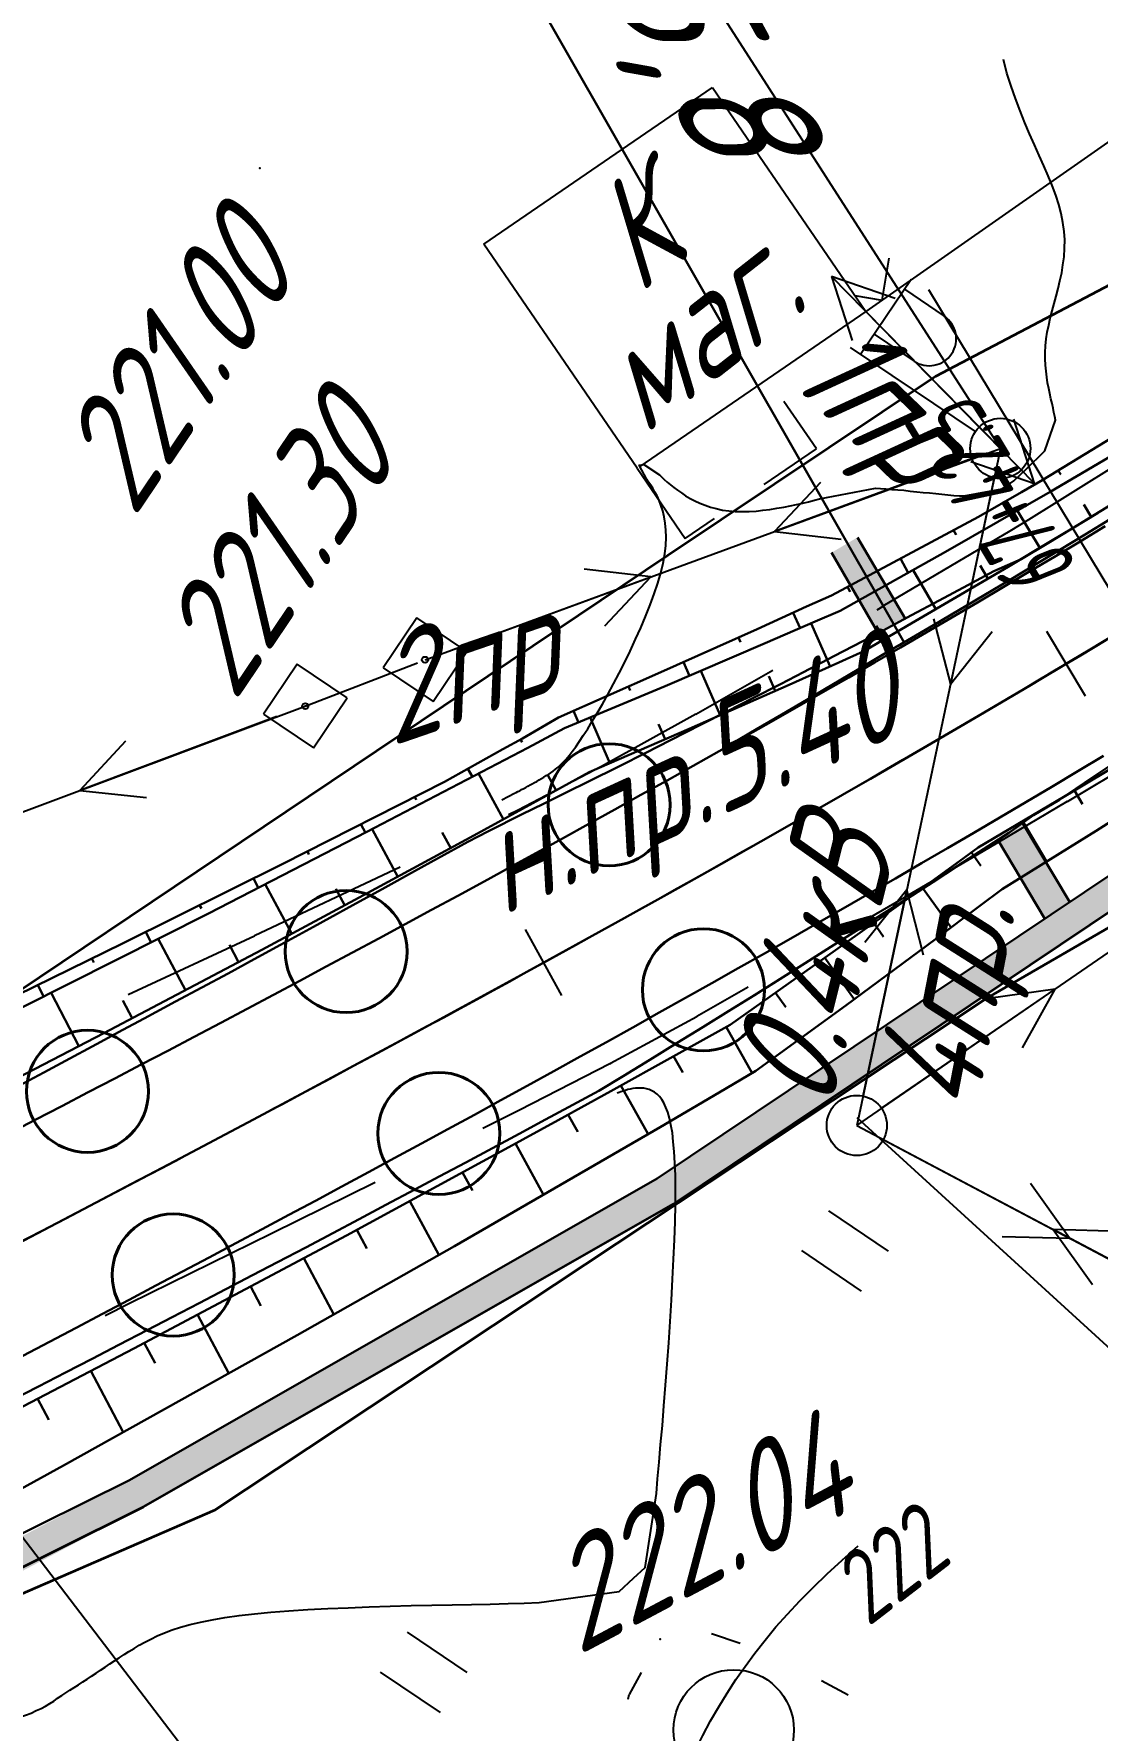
# Model space of a CAD drawing. Header units: millimetres. Extents: x -698 to 8131, y -704 to 4503.
# Drawn here: x 4900.4 to 4935.8, y 3488.2 to 3544.6 of the extents above; entities that cross this region are included whole.
import ezdxf
from ezdxf import colors
from ezdxf.entities.mleader import LeaderData, LeaderLine
from ezdxf.math import Vec2, Vec3

# ---------------------------------------------------------------- set-up
doc = ezdxf.new("R2010")
doc.units = ezdxf.units.MM
doc.linetypes.add('CONTI', pattern=[0])
doc.linetypes.add('DASHED', pattern=[0.75, 0.5, -0.25])
for name, color, linetype, lineweight in [('10', 1, 'Continuous', 35), ('КОПИЯ_ОСЬ_13_ОТКОСЫ', 7, 'Continuous', 30), ('КОПИЯ_ОСЬ_ГРАНИЦЫ_ПОЛОС', 7, 'Continuous', 30), ('Огражд-перила', 1, 'ограждение2', 40), ('ОСЬ_ВЕРХ_ПОКРЫТИЯ_ГРАНИЦЫ_ПОЛОС', 7, 'Continuous', 30), ('ОСЬ_ВЕРХ_ПОКРЫТИЯ_ОСЬ', 1, 'Continuous', 30), ('Привязка', 250, 'Continuous', 35), ('Тротуар', 40, 'Continuous', 35)]:
    doc.layers.add(name, color=color, linetype=linetype, lineweight=lineweight)
for name, color, linetype in [('GOR_BDEFAULT', 212, 'CONTI'), ('NAD_MDEFAULT', 7, 'CONTI'), ('PI_OTDEFAULT', 172, 'CONTI'), ('PI_TTDEFAULT', 5, 'CONTI'), ('SIT_LDEFAULT', 7, 'CONTI'), ('USLZNDEFAULT', 7, 'CONTI'), ('ZAPSKDEFAULT', 7, 'CONTI'), ('Выноски', 250, 'Continuous'), ('ОСЬ_ВЕРХ_ПОКРЫТИЯ_ПИКЕТЫ', 1, 'Continuous'), ('ОСЬ_ВЕРХ_ПОКРЫТИЯ_РАЗБИВКА_КРИВ', 1, 'Continuous'), ('разметка', 7, 'Continuous')]:
    doc.layers.add(name, color=color, linetype=linetype)
doc.styles.add('eskd', font='isocpeui.ttf', dxfattribs={"width": 1.2})
doc.styles.add('SHRFT', font='isocpeui.ttf', dxfattribs={"width": 3.5})
doc.styles.get("Standard").update_dxf_attribs({"font": 'isocpeui.ttf'})
doc.styles.add('ГОСТ', font='isocpeui.ttf', dxfattribs={"height": 4})
doc.linetypes.add('ограждение2', pattern='A,0.25,-0.1,[132,ltypeshp.shx,S=0.1,R=0,X=-0.1,Y=0],-0.1,1', length=1.45)

# ---------------------------------------------------------------- blocks, each defined once
blk = doc.blocks.new('BL_2011')
at = {"color": 0}
for p, q in [((0, 0), (0, 2.4)), ((1.6, 0), (1.6, 2.4))]:
    blk.add_line(p, q, dxfattribs=at)
blk = doc.blocks.new('BL_2004')
at = {"color": 0}
blk.add_circle((0, 0), 2, dxfattribs=at)
blk = doc.blocks.new('BL_20')
at = {"color": 0}
blk.add_circle((0, 0), 1, dxfattribs=at)
blk = doc.blocks.new('BL_27')
at = {"color": 0}
for p, q in [((1, 1), (-1, 1)), ((-1, 1), (-1, -1)), ((1, -1), (1, 1)), ((-1, -1), (1, -1))]:
    blk.add_line(p, q, dxfattribs=at)
blk.add_circle((0, 0), 0.1, dxfattribs=at)
blk = doc.blocks.new('BL_32')
at = {"color": 0}
for p, q in [((0, 1), (0, 6)), ((0, 5.6), (3, 5.6)), ((0.8, 5.6), (0.8, 4)), ((2.6, 5.6), (2.6, 4))]:
    blk.add_line(p, q, dxfattribs=at)
blk.add_circle((0, 0), 1, dxfattribs=at)
blk.add_arc((1.7, 4), 0.9, 180, 0, dxfattribs=at)
blk = doc.blocks.new('7')
at = {"layer": 'Огражд-перила', "linetype": 'Continuous'}
blk.add_circle((0, 0), 2.028, dxfattribs=at)
blk = doc.blocks.new('*U49')
at = {"layer": 'КОПИЯ_ОСЬ_13_ОТКОСЫ'}
for points in [[(526.642, 901.999), (533.749, 905.473), (539.053, 908.112), (544.418, 910.832), (546.366, 911.911), (547.015, 912.273), (548.211, 912.97), (551.517, 914.426), (554.814, 915.903), (556.458, 916.65), (557.279, 917.025), (562.164, 919.635), (563.593, 920.453), (564.307, 920.864), (567.998, 923.109)], [(492.876, 883.889), (494.379, 884.878), (495.131, 885.37), (496.007, 885.831), (497.758, 886.746), (499.508, 887.653), (502.127, 889), (515.051, 895.615), (520.158, 898.243), (521.857, 899.121), (530.401, 903.349), (536.579, 906.462), (541.847, 909.165), (547.189, 911.96), (548.413, 912.609), (551.753, 914.011), (555.084, 915.434), (556.746, 916.153), (557.576, 916.515), (561.072, 918.473), (564.551, 920.46), (568.281, 922.652)], [(564.819, 921.173), (564.901, 921.038)], [(563.091, 920.166), (563.326, 919.756)], [(561.343, 919.196), (561.428, 919.037)], [(559.579, 918.254), (559.834, 917.776)], [(557.815, 917.311), (557.903, 917.146)], [(556.012, 916.447), (556.244, 915.936)], [(554.19, 915.622), (554.257, 915.473)], [(552.365, 914.804), (552.565, 914.356)], [(550.537, 913.992), (550.594, 913.864)], [(548.706, 913.186), (548.875, 912.802)], [(546.95, 912.236), (546.999, 912.147)], [(545.201, 911.266), (545.349, 910.997)], [(543.432, 910.332), (543.481, 910.236)], [(541.648, 909.428), (541.795, 909.138)], [(539.865, 908.524), (539.918, 908.419)], [(538.077, 907.627), (538.234, 907.311)], [(536.286, 906.736), (536.344, 906.62)], [(534.496, 905.845), (534.668, 905.499)], [(532.702, 904.961), (532.764, 904.833)], [(530.905, 904.083), (531.093, 903.698)]]:
    blk.add_lwpolyline(points, dxfattribs=at)

msp = doc.modelspace()

# ---------------------------------------------------------------- hatches: boundary and pattern name
at = {"layer": 'Тротуар', "lineweight": 30, "ltscale": 7}
for points in [[(5466.603, 3369.435), (5464.199, 3371.972), (5457.004, 3375.472), (5449.971, 3379.116), (5446.483, 3381.111), (5443.161, 3383.224), (5436.715, 3388.142), (5431.069, 3393.814), (5426.047, 3400.024), (5421.509, 3406.475), (5419.224, 3409.907), (5412.944, 3420.132), (5406.733, 3430.399), (5401.563, 3438.959), (5392.412, 3454.459), (5384.128, 3468.142), (5376.812, 3480.084), (5372.692, 3483.698), (5367.045, 3489.864), (5364.428, 3494.124), (5362.55, 3498.787), (5362.162, 3499.75), (5361.296, 3501.956), (5360.243, 3505.535), (5359.9, 3506.511), (5359.557, 3507.488), (5353.516, 3517.408), (5346.095, 3529.283), (5337.358, 3542.681), (5330.6, 3552.598), (5323.514, 3562.282), (5314.689, 3573.385), (5305.757, 3583.754), (5294.788, 3595.515), (5284.15, 3605.971), (5274.517, 3614.798), (5262.518, 3625.475), (5250.256, 3635.753), (5228.636, 3653.545), (5213.48, 3666.213), (5198.554, 3679.53), (5195.155, 3682.072), (5188.614, 3686.677), (5181.729, 3690.741), (5174.553, 3693.981), (5166.765, 3696.048), (5158.672, 3697.097), (5150.771, 3696.701), (5142.932, 3694.886), (5135.763, 3691.799), (5128.894, 3687.534), (5119.677, 3680.123), (5110.519, 3672.03), (5107.649, 3669.246), (5096.334, 3657.934), (5094.629, 3656.228), (5093.906, 3655.537), (5087.832, 3649.465), (5076.605, 3638.065), (5063.964, 3625.252), (5056.914, 3618.158), (5049.806, 3611.124), (5042.672, 3604.117), (5034.104, 3595.716), (5025.464, 3587.246), (5012.287, 3575.126), (5004.83, 3568.464), (5000.376, 3564.545), (4992.568, 3558.187), (4986.365, 3553.136), (4976.969, 3545.672), (4967.373, 3538.466), (4960.946, 3533.701), (4956.142, 3530.257), (4951.275, 3526.828), (4944.558, 3522.239), (4941.878, 3520.46), (4934.85, 3515.752), (4934.02, 3515.196), (4921.2, 3506.598), (4903.6, 3496.548), (4897.663, 3493.449), (4891.601, 3490.598), (4873.244, 3481.853), (4861.137, 3475.777), (4851.022, 3470.054), (4850.316, 3469.617), (4844.045, 3464.752), (4838.09, 3459.351), (4832.466, 3453.61), (4827.236, 3447.37), (4822.539, 3440.513), (4818.897, 3433.927), (4815.516, 3426.46), (4812.441, 3418.669), (4810.035, 3411.157), (4807.175, 3399.956), (4804.768, 3388.201), (4802.678, 3365.271), (4803.818, 3364.88), (4805.75, 3388.011), (4808.15, 3399.731), (4811.12, 3411.298), (4813.568, 3418.846), (4816.506, 3426.225), (4819.778, 3433.453), (4823.587, 3440.306), (4828.121, 3446.878), (4833.208, 3452.938), (4838.771, 3458.618), (4844.644, 3463.95), (4850.888, 3468.795), (4851.611, 3469.243), (4861.609, 3474.895), (4873.593, 3481.023), (4892.028, 3489.675), (4898.14, 3492.525), (4904.066, 3495.663), (4921.662, 3505.714), (4942.435, 3519.629), (4945.115, 3521.408), (4951.736, 3525.929), (4956.645, 3529.404), (4961.502, 3532.939), (4967.97, 3537.663), (4977.55, 3544.92), (4986.99, 3552.356), (4993.2, 3557.412), (5001.022, 3563.781), (5005.493, 3567.716), (5012.958, 3574.386), (5026.153, 3586.52), (5034.804, 3595.002), (5043.373, 3603.403), (5050.509, 3610.412), (5057.621, 3617.45), (5064.674, 3624.548), (5077.317, 3637.363), (5088.541, 3648.76), (5097.04, 3657.226), (5108.35, 3668.534), (5111.199, 3671.296), (5120.322, 3679.358), (5129.473, 3686.717), (5136.227, 3690.91), (5143.245, 3693.932), (5150.91, 3695.707), (5158.632, 3696.093), (5166.571, 3695.065), (5174.217, 3693.035), (5181.268, 3689.852), (5188.077, 3685.832), (5194.568, 3681.262), (5197.92, 3678.755), (5212.826, 3665.456), (5227.997, 3652.776), (5249.617, 3634.984), (5261.864, 3624.719), (5273.849, 3614.053), (5283.425, 3605.248), (5294.038, 3594.853), (5304.928, 3583.185), (5313.919, 3572.747), (5322.719, 3561.675), (5329.783, 3552.021), (5336.525, 3542.127), (5345.254, 3528.742), (5352.666, 3516.881), (5358.55, 3507.337), (5360.408, 3501.541), (5363.532, 3493.673), (5366.243, 3489.259), (5371.993, 3482.98), (5375.959, 3479.544), (5383.271, 3467.625), (5391.554, 3453.946), (5400.706, 3438.447), (5405.884, 3429.885), (5412.109, 3419.623), (5418.381, 3409.369), (5420.615, 3406.013), (5425.242, 3399.43), (5430.324, 3393.146), (5436.048, 3387.394), (5442.486, 3382.471), (5445.966, 3380.254), (5449.492, 3378.238), (5456.555, 3374.578), (5463.598, 3371.152), (5466.015, 3368.602), (5468.306, 3367.584), (5468.712, 3368.498)], [(4927.793, 3527.865), (4926.93, 3527.358), (4928.474, 3524.685), (4929.379, 3525.167)], [(4933.29, 3518.361), (4932.453, 3517.813), (4934.02, 3515.196), (4934.85, 3515.752)]]:
    msp.add_hatch(color=256, dxfattribs=at).paths.add_polyline_path(points)

# ---------------------------------------------------------------- linework, layer by layer
at = {"linetype": 'Continuous'}
msp.add_lwpolyline([(4945.882, 3467.47), (4956.146, 3482.688), (4927.781, 3508.581)], dxfattribs=at)
at = {"layer": '10'}
for p, q in [((4946.753, 3541.804), (4930.383, 3533.214)), ((4930.383, 3533.214), (4921.493, 3527.264)), ((4921.493, 3527.264), (4897.853, 3511.404)), ((4932.093, 3512.554), (4957.043, 3527.014)), ((4932.093, 3512.554), (4957.043, 3527.014)), ((4906.443, 3495.564), (4932.093, 3512.554)), ((4906.443, 3495.564), (4932.093, 3512.554)), ((4871.853, 3480.524), (4906.443, 3495.564)), ((4871.853, 3480.524), (4906.443, 3495.564))]:
    msp.add_line(p, q, dxfattribs=at)
msp.add_lwpolyline([(5288.323, 3621.204), (5196.433, 3695.614), (5169.553, 3711.754), (5130.953, 3711.814), (5048.293, 3630.554), (5037.593, 3620.134), (5021.953, 3603.214), (5015.973, 3598.224), (5015.013, 3599.374), (5008.903, 3593.884), (4991.233, 3578.294), (4976.993, 3565.554), (4946.753, 3541.804), (4930.383, 3533.214), (4921.493, 3527.264), (4897.853, 3511.404), (4863.383, 3496.414), (4836.513, 3479.254), (4820.223, 3465.304), (4808.053, 3449.294), (4801.113, 3435.244), (4794.223, 3410.594), (4789.103, 3384.464), (4785.093, 3347.224)], dxfattribs=at)
at = {"layer": 'GOR_BDEFAULT', "color": 212, "elevation": 222, "flags": 128}
for points in [[(4915.969, 3519.15), (4916.389, 3519.37), (4916.449, 3519.39), (4916.509, 3519.42), (4916.569, 3519.45), (4916.629, 3519.49), (4916.699, 3519.52), (4916.769, 3519.56), (4916.839, 3519.6), (4916.909, 3519.64), (4916.979, 3519.68), (4917.059, 3519.72), (4917.139, 3519.76), (4917.209, 3519.81), (4917.289, 3519.85), (4917.369, 3519.9), (4917.449, 3519.95), (4917.519, 3519.99), (4917.599, 3520.04), (4917.679, 3520.1), (4917.759, 3520.16), (4917.839, 3520.23), (4917.919, 3520.31), (4918.009, 3520.4), (4918.109, 3520.5), (4918.209, 3520.62), (4918.309, 3520.75), (4918.429, 3520.91), (4918.549, 3521.09), (4918.679, 3521.28), (4918.829, 3521.51), (4918.979, 3521.76), (4919.139, 3522.03), (4919.319, 3522.33), (4919.499, 3522.65), (4919.679, 3523), (4919.869, 3523.35), (4920.059, 3523.72), (4920.239, 3524.09), (4920.419, 3524.48), (4920.589, 3524.86), (4920.749, 3525.24), (4920.899, 3525.62), (4921.039, 3525.99), (4921.159, 3526.34), (4921.259, 3526.69), (4921.329, 3527.01), (4921.389, 3527.32), (4921.419, 3527.6), (4921.429, 3527.87), (4921.419, 3528.11), (4921.399, 3528.34), (4921.369, 3528.55), (4921.319, 3528.75), (4921.259, 3528.93), (4921.199, 3529.09), (4921.129, 3529.24), (4921.059, 3529.37), (4920.989, 3529.5), (4920.919, 3529.6), (4920.849, 3529.7), (4920.789, 3529.79), (4920.539, 3530.26), (4920.689, 3530.29), (4921.209, 3529.94), (4921.289, 3529.86), (4921.369, 3529.79), (4921.469, 3529.7), (4921.579, 3529.61), (4921.689, 3529.52), (4921.809, 3529.43), (4921.939, 3529.34), (4922.079, 3529.25), (4922.229, 3529.16), (4922.389, 3529.08), (4922.549, 3529), (4922.729, 3528.93), (4922.909, 3528.87), (4923.099, 3528.82), (4923.309, 3528.77), (4923.519, 3528.75), (4923.729, 3528.73), (4923.959, 3528.73), (4924.189, 3528.73), (4924.419, 3528.74), (4924.649, 3528.77), (4924.879, 3528.79), (4925.109, 3528.83), (4925.339, 3528.87), (4925.559, 3528.91), (4925.769, 3528.96), (4925.979, 3529), (4926.169, 3529.05), (4926.359, 3529.1), (4926.529, 3529.15), (4928.389, 3529.5), (4928.559, 3529.49), (4928.739, 3529.48), (4928.929, 3529.46), (4929.129, 3529.45), (4929.329, 3529.43), (4929.539, 3529.4), (4929.759, 3529.38), (4929.969, 3529.36), (4930.189, 3529.34), (4930.399, 3529.32), (4930.599, 3529.3), (4930.799, 3529.28), (4930.989, 3529.26), (4931.179, 3529.25), (4931.339, 3529.24), (4932.599, 3529.48), (4932.989, 3529.74), (4933.389, 3530.12), (4934.019, 3530.74), (4934.369, 3531.76), (4934.349, 3531.88), (4934.319, 3532.01), (4934.289, 3532.16), (4934.259, 3532.31), (4934.219, 3532.47), (4934.179, 3532.64), (4934.149, 3532.81), (4934.109, 3533), (4934.079, 3533.19), (4934.059, 3533.39), (4934.039, 3533.59), (4934.029, 3533.8), (4934.029, 3534.01), (4934.039, 3534.23), (4934.059, 3534.46), (4934.099, 3534.68), (4934.149, 3534.91), (4934.199, 3535.15), (4934.259, 3535.39), (4934.329, 3535.63), (4934.399, 3535.88), (4934.459, 3536.13), (4934.519, 3536.39), (4934.579, 3536.65), (4934.619, 3536.92), (4934.659, 3537.19), (4934.669, 3537.47), (4934.679, 3537.75), (4934.659, 3538.03), (4934.619, 3538.32), (4934.559, 3538.62), (4934.479, 3538.92), (4934.379, 3539.23), (4934.259, 3539.55), (4934.129, 3539.87), (4933.979, 3540.21), (4933.829, 3540.55), (4933.669, 3540.9), (4933.509, 3541.27), (4933.349, 3541.64), (4933.199, 3542.03), (4933.039, 3542.44), (4932.899, 3542.85), (4932.759, 3543.29), (4932.639, 3543.74)], [(4856.699, 3470.78), (4856.789, 3471.36), (4856.889, 3471.87), (4856.979, 3472.32), (4857.089, 3472.71), (4857.189, 3473.05), (4857.299, 3473.35), (4857.409, 3473.6), (4857.519, 3473.81), (4857.629, 3473.99), (4857.749, 3474.14), (4857.859, 3474.27), (4857.979, 3474.37), (4858.099, 3474.47), (4858.219, 3474.55), (4858.329, 3474.63), (4858.449, 3474.71), (4858.569, 3474.79), (4858.689, 3474.86), (4858.799, 3474.94), (4858.919, 3475.02), (4859.039, 3475.1), (4859.149, 3475.17), (4859.269, 3475.25), (4859.389, 3475.32), (4859.499, 3475.4), (4859.619, 3475.47), (4859.729, 3475.55), (4859.849, 3475.62), (4859.959, 3475.69), (4860.069, 3475.77), (4860.189, 3475.84), (4860.299, 3475.91), (4860.409, 3475.98), (4860.519, 3476.05), (4860.629, 3476.12), (4860.739, 3476.19), (4860.839, 3476.25), (4860.939, 3476.32), (4861.039, 3476.38), (4861.139, 3476.44), (4861.229, 3476.49), (4861.319, 3476.55), (4861.399, 3476.6), (4861.479, 3476.65), (4861.559, 3476.69), (4862.459, 3477.13), (4862.529, 3477.16), (4862.609, 3477.19), (4862.689, 3477.23), (4862.769, 3477.26), (4862.849, 3477.3), (4862.939, 3477.34), (4863.029, 3477.37), (4863.129, 3477.42), (4863.219, 3477.46), (4863.319, 3477.5), (4863.429, 3477.54), (4863.529, 3477.59), (4863.639, 3477.64), (4863.749, 3477.68), (4863.869, 3477.73), (4863.979, 3477.78), (4864.099, 3477.83), (4864.219, 3477.88), (4864.339, 3477.93), (4864.459, 3477.98), (4864.589, 3478.04), (4864.709, 3478.09), (4864.839, 3478.15), (4864.969, 3478.2), (4865.099, 3478.26), (4865.229, 3478.31), (4865.359, 3478.37), (4865.489, 3478.42), (4865.629, 3478.48), (4865.759, 3478.54), (4865.899, 3478.6), (4866.039, 3478.66), (4866.179, 3478.72), (4866.339, 3478.79), (4866.509, 3478.86), (4866.709, 3478.95), (4866.919, 3479.04), (4867.159, 3479.15), (4867.429, 3479.27), (4867.739, 3479.41), (4868.069, 3479.56), (4868.449, 3479.74), (4868.879, 3479.93), (4869.349, 3480.15), (4869.869, 3480.39), (4870.449, 3480.66), (4871.069, 3480.95), (4871.729, 3481.26), (4872.429, 3481.58), (4873.149, 3481.92), (4873.889, 3482.26), (4874.639, 3482.61), (4875.389, 3482.96), (4876.139, 3483.31), (4876.869, 3483.66), (4877.589, 3483.99), (4878.279, 3484.32), (4878.939, 3484.62), (4879.559, 3484.91), (4880.129, 3485.17), (4880.639, 3485.41), (4881.109, 3485.63), (4881.519, 3485.82), (4881.889, 3485.99), (4882.219, 3486.14), (4882.509, 3486.28), (4882.769, 3486.39), (4882.999, 3486.5), (4883.199, 3486.59), (4883.379, 3486.67), (4883.539, 3486.74), (4883.679, 3486.8), (4883.809, 3486.86), (4883.929, 3486.91), (4884.049, 3486.96), (4884.169, 3487.01), (4884.279, 3487.06), (4884.389, 3487.11), (4884.499, 3487.16), (4884.609, 3487.21), (4884.719, 3487.25), (4884.829, 3487.3), (4884.939, 3487.35), (4885.039, 3487.39), (4885.139, 3487.44), (4885.249, 3487.48), (4885.349, 3487.52), (4885.449, 3487.57), (4885.539, 3487.61), (4885.639, 3487.65), (4885.729, 3487.69), (4885.829, 3487.73), (4885.929, 3487.77), (4886.039, 3487.81), (4886.159, 3487.84), (4886.299, 3487.88), (4886.459, 3487.91), (4886.639, 3487.94), (4886.839, 3487.97), (4887.079, 3488), (4887.339, 3488.02), (4887.649, 3488.05), (4887.989, 3488.07), (4888.369, 3488.09), (4888.799, 3488.1), (4889.279, 3488.11), (4889.809, 3488.12), (4890.369, 3488.13), (4890.959, 3488.14), (4891.569, 3488.15), (4892.199, 3488.15), (4892.839, 3488.16), (4893.489, 3488.17), (4894.139, 3488.18), (4894.769, 3488.19), (4895.389, 3488.2), (4895.989, 3488.22), (4896.559, 3488.24), (4897.099, 3488.27), (4897.589, 3488.3), (4898.039, 3488.34), (4898.449, 3488.38), (4898.819, 3488.43), (4899.139, 3488.48), (4899.439, 3488.54), (4899.699, 3488.6), (4899.929, 3488.67), (4900.139, 3488.74), (4900.329, 3488.81), (4900.499, 3488.89), (4900.659, 3488.96), (4900.809, 3489.04), (4900.949, 3489.13), (4901.079, 3489.21), (4901.209, 3489.3), (4901.349, 3489.39), (4901.479, 3489.48), (4901.619, 3489.57), (4901.759, 3489.66), (4901.899, 3489.75), (4902.049, 3489.85), (4902.189, 3489.94), (4902.339, 3490.04), (4902.489, 3490.14), (4902.639, 3490.23), (4902.789, 3490.33), (4902.949, 3490.44), (4903.099, 3490.54), (4903.259, 3490.64), (4903.419, 3490.75), (4903.579, 3490.85), (4903.749, 3490.96), (4903.919, 3491.06), (4904.109, 3491.17), (4904.309, 3491.27), (4904.519, 3491.37), (4904.759, 3491.47), (4905.019, 3491.57), (4905.299, 3491.66), (4905.619, 3491.75), (4905.959, 3491.83), (4906.349, 3491.91), (4906.769, 3491.98), (4907.239, 3492.05), (4907.749, 3492.11), (4908.299, 3492.16), (4908.899, 3492.21), (4909.529, 3492.25), (4910.189, 3492.28), (4910.869, 3492.31), (4911.559, 3492.34), (4912.259, 3492.36), (4912.959, 3492.38), (4913.649, 3492.39), (4914.319, 3492.41), (4914.969, 3492.42), (4915.589, 3492.43), (4916.179, 3492.45), (4916.719, 3492.46), (4917.209, 3492.48), (4919.869, 3492.85), (4920.349, 3493.29), (4920.739, 3493.64), (4921.109, 3496.1), (4921.149, 3496.59), (4921.199, 3497.14), (4921.249, 3497.73), (4921.309, 3498.36), (4921.359, 3499.02), (4921.409, 3499.7), (4921.469, 3500.4), (4921.519, 3501.11), (4921.569, 3501.82), (4921.609, 3502.53), (4921.649, 3503.22), (4921.679, 3503.89), (4921.709, 3504.53), (4921.729, 3505.13), (4921.739, 3505.69), (4921.739, 3506.2), (4921.739, 3506.67), (4921.719, 3507.08), (4921.699, 3507.46), (4921.669, 3507.79), (4921.639, 3508.09), (4921.589, 3508.35), (4921.539, 3508.57), (4921.489, 3508.77), (4921.419, 3508.93), (4921.359, 3509.08), (4921.289, 3509.19), (4921.209, 3509.29), (4921.129, 3509.37), (4921.049, 3509.43), (4920.959, 3509.48), (4920.869, 3509.52), (4920.779, 3509.55), (4920.689, 3509.57), (4920.599, 3509.57), (4920.509, 3509.57), (4920.419, 3509.57), (4920.329, 3509.56), (4920.239, 3509.54), (4920.159, 3509.52), (4920.079, 3509.49), (4919.999, 3509.47), (4919.929, 3509.45), (4919.869, 3509.42), (4919.809, 3509.4)], [(4906.959, 3471.16), (4907.039, 3471.35), (4907.119, 3471.56), (4907.219, 3471.79), (4907.329, 3472.04), (4907.449, 3472.28), (4907.579, 3472.53), (4907.729, 3472.78), (4907.889, 3473.03), (4908.059, 3473.26), (4908.249, 3473.48), (4908.459, 3473.68), (4908.679, 3473.86), (4908.929, 3474.01), (4909.189, 3474.13), (4909.459, 3474.21), (4909.759, 3474.25), (4910.079, 3474.26), (4910.409, 3474.24), (4910.749, 3474.2), (4911.109, 3474.13), (4911.469, 3474.06), (4911.849, 3473.98), (4912.219, 3473.9), (4912.599, 3473.83), (4912.979, 3473.76), (4913.349, 3473.72), (4913.719, 3473.69), (4914.089, 3473.69), (4914.449, 3473.73), (4914.789, 3473.8), (4915.129, 3473.92), (4915.449, 3474.08), (4915.759, 3474.29), (4916.059, 3474.53), (4916.349, 3474.8), (4916.629, 3475.12), (4916.899, 3475.46), (4917.169, 3475.84), (4917.419, 3476.24), (4917.679, 3476.67), (4917.919, 3477.12), (4918.159, 3477.6), (4918.399, 3478.09), (4918.639, 3478.61), (4918.869, 3479.14), (4919.099, 3479.68), (4919.329, 3480.24), (4919.559, 3480.8), (4919.789, 3481.37), (4920.019, 3481.95), (4920.249, 3482.53), (4920.479, 3483.12), (4920.709, 3483.7), (4920.949, 3484.28), (4921.179, 3484.85), (4921.419, 3485.41), (4921.659, 3485.97), (4921.899, 3486.52), (4922.149, 3487.05), (4922.399, 3487.56), (4922.649, 3488.06), (4922.909, 3488.55), (4923.179, 3489.02), (4923.459, 3489.47), (4923.749, 3489.92), (4924.059, 3490.36), (4924.379, 3490.8), (4924.719, 3491.23), (4925.079, 3491.67), (4925.469, 3492.1), (4925.879, 3492.54), (4926.319, 3492.98), (4926.779, 3493.43), (4927.279, 3493.89), (4927.809, 3494.36)]]:
    msp.add_lwpolyline(points, dxfattribs=at)
at = {"layer": 'PI_TTDEFAULT', "color": 5}
for p in [(4907.929, 3540.13, 220.995), (4909.439, 3522.26, 221.299), (4919.579, 3510.39, 222.11), (4921.229, 3491.27, 222.038)]:
    msp.add_point(p, dxfattribs=at)
at = {"layer": 'SIT_LDEFAULT', "color": 7}
for p, q in [((4911.506, 3563.558), (4932.539, 3530.82)), ((4940.899, 3544.34), (4928.069, 3535.37)), ((4915.369, 3537.6), (4922.969, 3542.81)), ((4922.969, 3542.81), (4928.069, 3535.37)), ((4920.469, 3530.16), (4915.369, 3537.6)), ((4928.609, 3535.74), (4928.849, 3537.14)), ((4931.839, 3531.53), (4926.929, 3536.53)), ((4926.929, 3536.53), (4927.619, 3534.4)), ((4929.049, 3535.8), (4926.929, 3536.53)), ((4927.699, 3535.9), (4928.609, 3535.74)), ((4928.069, 3535.37), (4920.559, 3530.22)), ((4928.069, 3535.37), (4932.539, 3530.82)), ((4928.769, 3534.66), (4933.679, 3529.66)), ((4926.429, 3530.81), (4925.349, 3532.38)), ((4933.679, 3529.66), (4932.989, 3531.79)), ((4913.419, 3523.8), (4932.539, 3530.82)), ((4924.689, 3529.62), (4926.429, 3530.81)), ((4932.539, 3530.82), (4927.769, 3508.33)), ((4936.949, 3530.62), (4934.419, 3529.04)), ((4920.469, 3530.16), (4922.069, 3527.83)), ((4931.599, 3530.48), (4925.029, 3528.06)), ((4931.559, 3530.39), (4933.679, 3529.66)), ((4926.559, 3529.69), (4925.029, 3528.06)), ((4927.769, 3508.33), (4958.559, 3529.5)), ((4932.329, 3529.84), (4930.879, 3522.99)), ((4934.419, 3529.04), (4933.479, 3528.45)), ((4922.069, 3527.83), (4923.039, 3528.49)), ((4933.479, 3528.45), (4932.849, 3528.07)), ((4925.029, 3528.06), (4927.249, 3527.81)), ((4932.849, 3528.07), (4931.129, 3527.05)), ((4920.929, 3526.56), (4918.709, 3526.81)), ((4931.129, 3527.05), (4928.629, 3525.58)), ((4914.359, 3524.14), (4920.929, 3526.56)), ((4919.399, 3524.93), (4920.929, 3526.56)), ((4928.629, 3525.57), (4928.429, 3525.45)), ((4930.319, 3525.16), (4930.879, 3522.99)), ((4930.879, 3522.99), (4932.269, 3524.74)), ((4909.439, 3522.26), (4913.169, 3523.7)), ((4924.979, 3523.44), (4922.419, 3521.98)), ((4882.459, 3512.18), (4909.439, 3522.26)), ((4908.499, 3521.91), (4901.949, 3519.46)), ((4922.419, 3521.99), (4919.289, 3520.25)), ((4903.469, 3521.1), (4901.949, 3519.46)), ((4919.289, 3520.25), (4916.519, 3518.8)), ((4936.249, 3519.97), (4934.759, 3519.08)), ((4901.949, 3519.46), (4904.169, 3519.22)), ((4916.519, 3518.8), (4916.199, 3518.65)), ((4934.759, 3519.09), (4932.149, 3517.54)), ((4932.149, 3517.54), (4929.029, 3515.71)), ((4912.599, 3516.91), (4907.749, 3514.63)), ((4927.979, 3509.31), (4929.429, 3516.16)), ((4929.429, 3516.16), (4928.039, 3514.41)), ((4929.989, 3513.99), (4929.429, 3516.16)), ((4929.029, 3515.71), (4927.639, 3514.91)), ((4907.749, 3514.62), (4903.549, 3512.67)), ((4924.159, 3512.92), (4922.449, 3511.95)), ((4928.589, 3508.9), (4934.359, 3512.86)), ((4934.359, 3512.86), (4932.149, 3512.55)), ((4933.279, 3510.91), (4934.359, 3512.86)), ((4922.449, 3511.94), (4919.579, 3510.39)), ((4919.579, 3510.39), (4916.539, 3508.83)), ((4916.539, 3508.83), (4915.339, 3508.23)), ((4927.769, 3508.33), (4941.369, 3501.12)), ((4928.649, 3507.86), (4934.839, 3504.58)), ((4911.759, 3506.43), (4908.329, 3504.74)), ((4934.839, 3504.58), (4933.539, 3506.4)), ((4908.329, 3504.74), (4903.599, 3502.41)), ((4940.489, 3501.59), (4934.299, 3504.87)), ((4934.299, 3504.87), (4935.599, 3503.05)), ((4936.539, 3504.81), (4934.299, 3504.87)), ((4932.599, 3504.64), (4934.839, 3504.58)), ((4903.599, 3502.41), (4902.789, 3502.01)), ((4922.939, 3491.45), (4923.889, 3491.13)), ((4920.219, 3489.43), (4920.619, 3490.16)), ((4926.599, 3489.89), (4927.479, 3489.41)), ((4920.169, 3489.27), (4920.209, 3489.43))]:
    msp.add_line(p, q, dxfattribs=at)
at = {"layer": 'КОПИЯ_ОСЬ_13_ОТКОСЫ'}
for points in [[(4862.52, 3492.803), (4864.023, 3493.792), (4864.775, 3494.284), (4865.651, 3494.745), (4867.402, 3495.66), (4869.152, 3496.567), (4871.771, 3497.915), (4884.695, 3504.53), (4889.802, 3507.157), (4891.502, 3508.035), (4900.045, 3512.263), (4906.223, 3515.376), (4911.491, 3518.079), (4916.833, 3520.874), (4918.057, 3521.524), (4921.397, 3522.925), (4924.728, 3524.348), (4926.39, 3525.067), (4927.22, 3525.429), (4930.716, 3527.388), (4934.195, 3529.375), (4937.925, 3531.566)], [(4894.16, 3506.941), (4902.741, 3511.39), (4907.993, 3514.162), (4911.524, 3516.052), (4915.045, 3517.96), (4917.004, 3519.033), (4918.872, 3520.065), (4922.2, 3521.507), (4925.521, 3522.97), (4927.177, 3523.71), (4928.005, 3524.082), (4932.8, 3526.889), (4934.22, 3527.735), (4934.929, 3528.16), (4938.093, 3530.099)], [(4935.561, 3528.544), (4935.311, 3528.955)], [(4933.847, 3527.513), (4933.11, 3528.751)], [(4930.4, 3525.484), (4929.641, 3526.781)], [(4932.126, 3526.494), (4931.873, 3526.927)], [(4926.887, 3523.58), (4926.25, 3525.007)], [(4928.674, 3524.474), (4928.411, 3524.923)], [(4923.231, 3521.958), (4922.585, 3523.43)], [(4925.061, 3522.766), (4924.844, 3523.256)], [(4919.564, 3520.362), (4918.91, 3521.879)], [(4921.399, 3521.157), (4921.179, 3521.662)], [(4861.266, 3479.767), (4864.649, 3481.243), (4867.959, 3482.638), (4869.573, 3483.303), (4870.382, 3483.634), (4872.089, 3484.534), (4873.802, 3485.43), (4875.522, 3486.323), (4878.11, 3487.659), (4890.159, 3493.856), (4894.432, 3496.064), (4903.743, 3500.925), (4910.805, 3504.679), (4916.086, 3507.538), (4917.842, 3508.5), (4919.597, 3509.467), (4921.666, 3510.617), (4923.556, 3511.676), (4926.566, 3513.798), (4929.563, 3515.939), (4931.056, 3517.017), (4931.8, 3517.558), (4934.953, 3519.421), (4938.092, 3521.306)], [(4862.536, 3477.535), (4865.872, 3479.018), (4869.143, 3480.423), (4870.741, 3481.095), (4871.543, 3481.429), (4873.239, 3482.328), (4874.943, 3483.223), (4876.656, 3484.116), (4879.237, 3485.453), (4891.278, 3491.671), (4895.551, 3493.888), (4898.115, 3495.224), (4901.401, 3497.034), (4909.167, 3501.358), (4914.403, 3504.324), (4921.235, 3508.269), (4923.195, 3509.419), (4924.413, 3510.14), (4927.403, 3512.32), (4930.379, 3514.52), (4931.861, 3515.627), (4932.601, 3516.182), (4935.722, 3518.121), (4938.828, 3520.084)], [(4916.027, 3518.498), (4915.195, 3520.017)], [(4917.78, 3519.462), (4917.501, 3519.967)], [(4935.005, 3519.452), (4935.271, 3519.007)], [(4933.285, 3518.431), (4934.075, 3517.094)], [(4912.514, 3516.586), (4911.66, 3518.167)], [(4914.273, 3517.539), (4913.986, 3518.066)], [(4931.576, 3517.395), (4931.893, 3516.959)], [(4908.99, 3514.694), (4908.11, 3516.344)], [(4910.753, 3515.638), (4910.458, 3516.187)], [(4929.956, 3516.223), (4930.903, 3514.911)], [(4928.331, 3515.056), (4928.658, 3514.599)], [(4905.455, 3512.823), (4904.551, 3514.534)], [(4907.223, 3513.756), (4906.923, 3514.327)], [(4926.703, 3513.895), (4927.678, 3512.522)], [(4901.914, 3510.962), (4900.992, 3512.74)], [(4925.07, 3512.74), (4925.408, 3512.26)], [(4903.686, 3511.889), (4903.374, 3512.48)], [(4923.425, 3511.603), (4924.287, 3510.065)], [(4921.68, 3510.626), (4921.982, 3510.087)], [(4919.932, 3509.654), (4920.832, 3508.036)], [(4918.182, 3508.687), (4918.493, 3508.123)], [(4916.428, 3507.725), (4917.357, 3506.03)], [(4914.67, 3506.771), (4914.993, 3506.174)], [(4912.911, 3505.819), (4913.881, 3504.028)], [(4911.152, 3504.867), (4911.49, 3504.244)], [(4909.388, 3503.926), (4910.386, 3502.049)], [(4907.622, 3502.987), (4907.968, 3502.336)], [(4905.856, 3502.049), (4906.895, 3500.093)], [(4904.09, 3501.11), (4904.45, 3500.431)], [(4902.318, 3500.182), (4903.385, 3498.139)], [(4900.546, 3499.256), (4900.916, 3498.546)]]:
    msp.add_lwpolyline(points, dxfattribs=at)
at = {"layer": 'КОПИЯ_ОСЬ_ГРАНИЦЫ_ПОЛОС'}
msp.add_lwpolyline([(4923.589, 3521.001), (4924.431, 3521.49), (4925.272, 3521.98), (4926.111, 3522.472), (4926.95, 3522.966), (4927.788, 3523.461), (4928.624, 3523.959), (4929.469, 3524.452), (4930.314, 3524.948), (4931.157, 3525.445), (4932, 3525.944), (4932.841, 3526.445), (4933.681, 3526.948), (4934.52, 3527.453), (4935.358, 3527.959), (4936.194, 3528.468)], dxfattribs=at)
at = {"layer": 'ОСЬ_ВЕРХ_ПОКРЫТИЯ_ГРАНИЦЫ_ПОЛОС', "linetype": 'Continuous'}
for points in [[(4899.589, 3509.474), (4900.751, 3510.094), (4901.469, 3510.48), (4902.502, 3511.034), (4903.377, 3511.504), (4904.084, 3511.883), (4905.128, 3512.444), (4906.003, 3512.913), (4906.878, 3513.383), (4907.744, 3513.855), (4908.615, 3514.331), (4909.71, 3514.93), (4910.253, 3515.227), (4911.024, 3515.648), (4912.099, 3516.236), (4913.07, 3516.773), (4913.831, 3517.194), (4914.839, 3517.755), (4915.525, 3518.105), (4916.653, 3518.665), (4917.358, 3519.015), (4918.153, 3519.41), (4918.832, 3519.747), (4919.886, 3520.27), (4920.753, 3520.71), (4921.572, 3521.127), (4922.599, 3521.65), (4923.476, 3522.097), (4924.316, 3522.525), (4925.235, 3522.994), (4925.997, 3523.392), (4927.003, 3523.917), (4927.965, 3524.419), (4928.64, 3524.774), (4929.584, 3525.276), (4930.508, 3525.767), (4931.458, 3526.273), (4932.328, 3526.74), (4933.232, 3527.146), (4934.082, 3527.653), (4934.93, 3528.161), (4935.764, 3528.666)], [(4899.582, 3508.052), (4900.465, 3508.511), (4901.347, 3508.97), (4902.228, 3509.43), (4903.11, 3509.89), (4903.99, 3510.352), (4904.87, 3510.814), (4905.75, 3511.277), (4906.629, 3511.741), (4907.507, 3512.206), (4908.385, 3512.672), (4909.262, 3513.139), (4910.138, 3513.606), (4911.014, 3514.075), (4911.889, 3514.545), (4912.763, 3515.016), (4913.637, 3515.488), (4914.509, 3515.961), (4915.381, 3516.435), (4916.253, 3516.911), (4917.123, 3517.388), (4917.993, 3517.866), (4918.862, 3518.345), (4919.73, 3518.826), (4920.597, 3519.308), (4921.463, 3519.791), (4922.329, 3520.276), (4923.193, 3520.762), (4924.057, 3521.249), (4924.919, 3521.738), (4925.781, 3522.229), (4926.641, 3522.721), (4927.501, 3523.215), (4928.359, 3523.71), (4929.217, 3524.207), (4930.073, 3524.705), (4930.929, 3525.206), (4931.783, 3525.707), (4932.636, 3526.211), (4933.488, 3526.716), (4934.338, 3527.224), (4935.188, 3527.732), (4936.024, 3528.239)], [(4935.972, 3520.612), (4935.11, 3520.096), (4934.248, 3519.582), (4933.384, 3519.07), (4932.519, 3518.56), (4931.654, 3518.051), (4930.787, 3517.545), (4929.92, 3517.039), (4929.052, 3516.536), (4928.183, 3516.034), (4927.313, 3515.534), (4926.443, 3515.036), (4925.571, 3514.539), (4924.699, 3514.043), (4923.826, 3513.55), (4922.953, 3513.057), (4922.078, 3512.566), (4921.203, 3512.077), (4920.328, 3511.589), (4919.452, 3511.102), (4918.575, 3510.616), (4917.697, 3510.132), (4916.819, 3509.649), (4915.941, 3509.168), (4915.061, 3508.687), (4914.182, 3508.208), (4913.302, 3507.73), (4912.421, 3507.253), (4911.54, 3506.778), (4910.658, 3506.303), (4909.776, 3505.829), (4908.894, 3505.357), (4908.011, 3504.885), (4907.128, 3504.414), (4906.244, 3503.945), (4905.36, 3503.476), (4904.476, 3503.008), (4903.591, 3502.541), (4902.706, 3502.074), (4901.821, 3501.609), (4900.936, 3501.144), (4900.05, 3500.68)], [(4899.643, 3499.177), (4900.579, 3499.66), (4901.468, 3500.118), (4902.357, 3500.577), (4903.248, 3501.04), (4904.186, 3501.529), (4905.022, 3501.965), (4905.91, 3502.428), (4906.797, 3502.891), (4907.685, 3503.354), (4908.519, 3503.789), (4909.461, 3504.28), (4910.351, 3504.751), (4911.236, 3505.22), (4912.121, 3505.69), (4913.083, 3506.2), (4913.891, 3506.629), (4914.776, 3507.099), (4915.664, 3507.577), (4916.549, 3508.055), (4917.428, 3508.53), (4918.188, 3508.94), (4919.193, 3509.483), (4920.004, 3509.962), (4920.896, 3510.514), (4921.799, 3511.071), (4922.651, 3511.598), (4923.504, 3512.125), (4924.368, 3512.658), (4925.21, 3513.19), (4926.058, 3513.726), (4926.905, 3514.262), (4927.753, 3514.798), (4928.602, 3515.334), (4929.451, 3515.873), (4930.294, 3516.417), (4931.137, 3516.961), (4931.981, 3517.505), (4932.822, 3518.055), (4933.639, 3518.64), (4934.503, 3519.152), (4935.34, 3519.707), (4936.172, 3520.272)]]:
    msp.add_lwpolyline(points, dxfattribs=at)
at = {"layer": 'ОСЬ_ВЕРХ_ПОКРЫТИЯ_ОСЬ'}
msp.add_lwpolyline([(4899.873, 3504.4), (4902.492, 3505.769), (4905.106, 3507.144), (4907.717, 3508.527), (4909.455, 3509.454), (4911.192, 3510.384), (4912.925, 3511.319), (4914.657, 3512.258), (4916.386, 3513.201), (4918.112, 3514.15), (4919.836, 3515.103), (4921.556, 3516.062), (4923.274, 3517.026), (4924.988, 3517.996), (4926.7, 3518.971), (4928.407, 3519.953), (4930.111, 3520.941), (4931.811, 3521.936), (4933.507, 3522.938), (4934.354, 3523.441), (4935.199, 3523.946), (4936.043, 3524.453)], dxfattribs=at)
at = {"layer": 'ОСЬ_ВЕРХ_ПОКРЫТИЯ_ПИКЕТЫ'}
for p, q in [((4935.368, 3522.59), (4934.086, 3524.737)), ((4917.967, 3512.643), (4916.763, 3514.834))]:
    msp.add_line(p, q, dxfattribs=at)
at = {"layer": 'ОСЬ_ВЕРХ_ПОКРЫТИЯ_РАЗБИВКА_КРИВ'}
msp.add_line((4936.887, 3524.962), (4930.159, 3536.086), dxfattribs=at)
at = {"layer": 'Привязка', "lineweight": 30, "ltscale": 7}
msp.add_lwpolyline([(4929.343, 3524.378), (4905.415, 3566.213)], dxfattribs=at)
at = {"layer": 'разметка', "lineweight": 30, "ltscale": 7}
msp.add_lwpolyline([(4911.841, 3510.734, 0.007898), (4929.303, 3520.473, -403.883081)], format="xyb", dxfattribs=at)
at = {"layer": 'разметка', "linetype": 'DASHED', "lineweight": 30, "ltscale": 14}
msp.add_lwpolyline([(4911.841, 3510.734, -0.003587), (4899.079, 3503.987), (4867.453, 3487.724, 0.003498), (4867.453, 3487.724)], format="xyb", dxfattribs=at)
at = {"layer": 'разметка', "lineweight": 30, "ltscale": 7}
msp.add_arc((4704.404, 3909.422), 449.286, 300.55144, 303.10107, dxfattribs=at)
at = {"layer": 'Тротуар', "linetype": 'Continuous'}
msp.add_lwpolyline([(4861.609, 3474.895), (4873.593, 3481.023), (4892.028, 3489.675), (4904.066, 3495.663), (4921.662, 3505.714), (4942.435, 3519.629), (4945.115, 3521.408), (4951.736, 3525.929), (4956.645, 3529.404), (4961.502, 3532.939), (4967.97, 3537.663), (4977.55, 3544.92), (4986.99, 3552.356), (4993.2, 3557.412), (5001.022, 3563.781), (5005.493, 3567.716), (5012.958, 3574.386), (5026.153, 3586.52), (5034.804, 3595.002)], dxfattribs=at)
at = {"layer": 'Тротуар', "lineweight": 30, "ltscale": 7}
for points in [[(4929.379, 3525.167), (4927.793, 3527.865)], [(4928.474, 3524.685), (4926.93, 3527.358)], [(4851.022, 3470.054), (4861.137, 3475.777), (4873.149, 3481.92), (4891.585, 3490.591), (4903.6, 3496.548), (4921.136, 3506.564), (4941.878, 3520.46)], [(4933.29, 3518.361), (4934.85, 3515.752)], [(4932.453, 3517.813), (4934.02, 3515.196)]]:
    msp.add_lwpolyline(points, dxfattribs=at)

# ---------------------------------------------------------------- block references
at = {"layer": 'USLZNDEFAULT', "color": 7, "rotation": 56}
for name, p in [('BL_32', (4932.539, 3530.82)), ('BL_27', (4913.419, 3523.8)), ('BL_27', (4909.439, 3522.26)), ('BL_20', (4927.769, 3508.33)), ('BL_2004', (4923.679, 3488.25))]:
    msp.add_blockref(name, p, dxfattribs=at)
at = {"layer": 'ZAPSKDEFAULT', "color": 7, "rotation": 56}
for p in [(4927.929, 3502.83), (4913.929, 3488.83)]:
    msp.add_blockref('BL_2011', p, dxfattribs=at)
at = {"layer": 'КОПИЯ_ОСЬ_13_ОТКОСЫ'}
msp.add_blockref('*U49', (4369.644, 2608.914), dxfattribs=at)
at = {"layer": 'Огражд-перила', "linetype": 'Continuous', "rotation": 23.79722527089303}
for p in [(4919.536, 3518.983), (4910.798, 3514.107), (4922.671, 3512.837), (4902.202, 3509.463), (4913.879, 3508.065), (4905.052, 3503.362)]:
    msp.add_blockref('7', p, dxfattribs=at)

# ---------------------------------------------------------------- texts
at = {"layer": 'GOR_BDEFAULT', "color": 212, "style": 'SHRFT', "width": 0.75}
msp.add_text('222', height=2.3625, rotation=37.6186, dxfattribs=at).set_placement((4928.135, 3491.648, 222))
at = {"layer": 'NAD_MDEFAULT', "color": 7, "style": 'eskd', "oblique": 10, "width": 0.8}
for s, rotation, p in [('К', 38.0504, (4920.492, 3535.891)), ('маг.', 38.0504, (4920.682, 3531.222)), ('1пр', 316, (4925.385, 3533.16)), ('2пр', 19, (4912.289, 3520.91)), ('н.пр.5.40', 24.6304, (4915.968, 3515.27)), ('0.4кВ', 76, (4926.863, 3508.707)), ('4пр.', 79, (4931.712, 3508.592))]:
    msp.add_text(s, height=3.5, rotation=rotation, dxfattribs=at).set_placement(p)
at = {"layer": 'PI_OTDEFAULT', "color": 172, "style": 'eskd', "oblique": 10, "width": 0.8}
for s, rotation, p in [('221.00', 56, (4903.736, 3528.464)), ('221.30', 56, (4907.081, 3522.346)), ('222.04', 28, (4918.489, 3490.7))]:
    msp.add_text(s, height=3.5, rotation=rotation, dxfattribs=at).set_placement(p)
at = {"layer": 'ОСЬ_ВЕРХ_ПОКРЫТИЯ_РАЗБИВКА_КРИВ', "width": 0.6}
msp.add_text('67+42.5', height=2.5, rotation=121.1633, dxfattribs=at).set_placement((4935.165, 3526.842))
at = {"layer": 'Привязка', "lineweight": 30, "ltscale": 7, "style": 'ГОСТ', "oblique": 15}
msp.add_text('ПК67+35,8', height=4, rotation=298.7676, dxfattribs=at).set_placement((4910.59, 3562.206))

# ---------------------------------------------------------------- leaders
at = {"layer": 'Выноски', "linetype": 'Continuous'}
ml = msp.add_multileader_mtext('Standard', dxfattribs=at)
ml.set_content('Ж/б труба, {\\Fgost|c204;%%C} 0,75м, L-9,2 м', color=256, style='ГОСТ')
ml.set_leader_properties()
ml.build(insert=Vec2(0, 0))
ml.multileader.update_dxf_attribs({"text_left_attachment_type": 5, "text_right_attachment_type": 5, "dogleg_length": 0, "arrow_head_size": 0.18})
ctx = ml.context
ctx.base_point, ctx.arrow_head_size, ctx.landing_gap_size, ctx.plane_origin, ctx.plane_x_axis, ctx.plane_y_axis = Vec3(4865.269, 3387.27), 0.18, 0, Vec3(5014.864, 3502.005), Vec3(0.574165, 0.818739), Vec3(-0.818739, 0.574165)
ctx.left_attachment, ctx.right_attachment, ctx.text_align_type = 5, 5, 2
notes = []
notes.append((ctx, [(0, (1, 1, 0), (4921.19, 3467.011), (-0.610467, -0.792042), 0, [(0, [(4894.665, 3501.679)], 0, [])])]))
ctx.mtext.insert, ctx.mtext.text_direction, ctx.mtext.rotation, ctx.mtext.alignment, ctx.mtext.flow_direction = Vec3(4923.603, 3465.078), Vec3(0.574165, 0.818739), 0.959212, 3, 5
for ctx, leaders in notes:
    for number, flags, end, landing, length, lines in leaders:
        leader = LeaderData()
        leader.index, (leader.has_last_leader_line, leader.has_dogleg_vector, leader.attachment_direction) = number, flags
        leader.last_leader_point, leader.dogleg_vector, leader.dogleg_length = Vec3(end), Vec3(landing), length
        for number, points, colour, breaks in lines:
            line = LeaderLine()
            line.index, line.vertices, line.color, line.breaks = number, Vec3.list(points), colors.encode_raw_color(colour), breaks
            leader.lines.append(line)
        ctx.leaders.append(leader)

doc.saveas('drawing.dxf')
